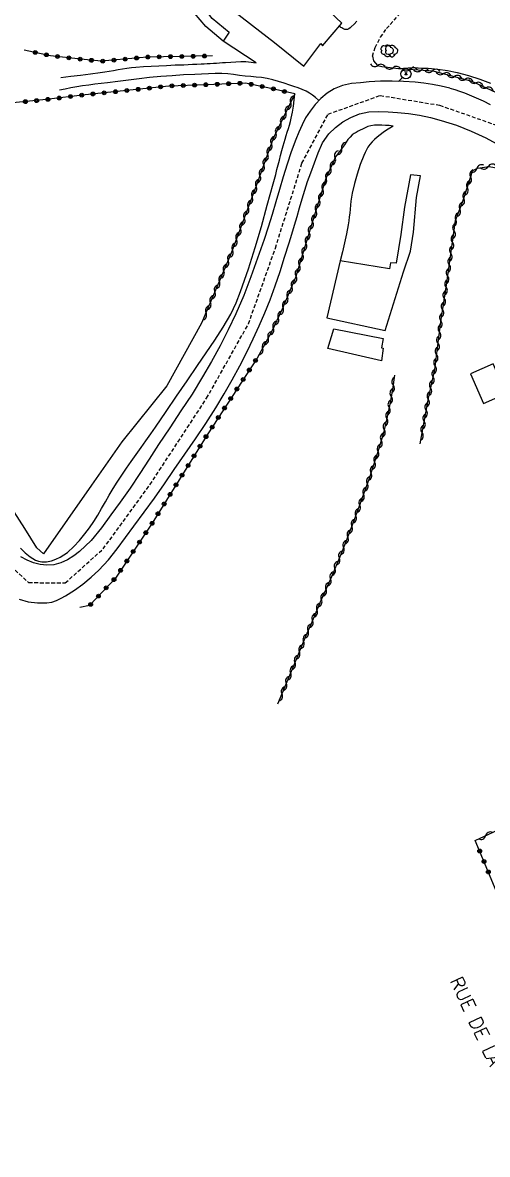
# Model space of a CAD drawing. Header units: millimetres. Extents: x 199000 to 200001, y 52999 to 53673.
# Drawn here: x 199819.5 to 199881, y 53007.8 to 53157.5 of the extents above; entities that cross this region are included whole.
import ezdxf
from ezdxf.enums import TextEntityAlignment as Align

# ---------------------------------------------------------------- set-up
doc = ezdxf.new("R2010")
doc.units = ezdxf.units.MM
doc.linetypes.add('DASHED', pattern=[0.75, 0.5, -0.25])
doc.layers.get('0').update_dxf_attribs({"linetype": 'CONTINUOUS'})
for name, color, linetype in [('W0001', 6, 'DASHED'), ('W0008', 7, 'CONTINUOUS'), ('W0017', 7, 'CONTINUOUS'), ('W0071', 7, 'CONTINUOUS'), ('W0104', 1, 'CONTINUOUS'), ('W0112', 1, 'DASHED'), ('W0211', 2, 'CONTINUOUS'), ('W0214', 2, 'CONTINUOUS'), ('W0300', 7, 'CONTINUOUS'), ('W0310', 3, 'CONTINUOUS'), ('W0322', 7, 'CONTINUOUS'), ('W0323', 7, 'CONTINUOUS'), ('W0473', 7, 'CONTINUOUS'), ('W0989', 7, 'CONTINUOUS')]:
    doc.layers.add(name, color=color, linetype=linetype)
doc.styles.get("Standard").update_dxf_attribs({"font": 'romans.shx', "width": 0.85})

# ---------------------------------------------------------------- blocks, each defined once
blk = doc.blocks.new('T473')
for p, q in [((-0.166667, 0.166667), (0.166667, -0.166667)), ((-0.166667, -0.166667), (0.166667, 0.166667)), ((0.500001, 0.500001), (1.000002, 1.000002)), ((-1.000002, -1.000002), (-0.500001, -0.500001))]:
    blk.add_line(p, q)
blk.add_ellipse((0, 0), major_axis=(0.471405, 0.471405), ratio=1, start_param=5.4977871438, end_param=11.780972451)
blk = doc.blocks.new('T300')
for p, q in [((-0.8, 0.51), (-0.86, 0.34)), ((-0.86, 0.34), (-0.86, 0.17)), ((-0.86, 0.17), (-0.74, 0.06)), ((-0.69, 0.63), (-0.8, 0.51)), ((-0.8, -0.06), (-0.74, 0.06)), ((-0.74, 0.06), (-0.69, 0.11)), ((-0.57, 0.69), (-0.69, 0.63)), ((-0.46, 0.69), (-0.57, 0.69)), ((-0.29, 0.63), (-0.46, 0.69)), ((-0.29, 0.63), (-0.17, 0.74)), ((-0.23, 0.57), (-0.29, 0.63)), ((-0.17, 0.74), (-0.06, 0.8)), ((-0.06, 0.8), (0.06, 0.8)), ((0.06, 0.8), (0.23, 0.74)), ((0.23, 0.74), (0.34, 0.63)), ((0.34, 0.63), (0.4, 0.51)), ((0.46, 0.46), (0.34, 0.46)), ((0.4, 0.51), (0.4, 0.46)), ((0.57, 0.4), (0.46, 0.46)), ((0.57, 0.4), (0.69, 0.29)), ((0.69, 0.29), (0.74, 0.17)), ((0.74, 0.06), (0.69, -0.17)), ((0.74, 0.17), (0.74, 0.06)), ((-0.8, -0.17), (-0.8, -0.06)), ((-0.8, -0.23), (-0.8, -0.17)), ((-0.74, -0.34), (-0.8, -0.23)), ((-0.69, -0.4), (-0.74, -0.34)), ((-0.51, -0.46), (-0.69, -0.4)), ((-0.4, -0.46), (-0.51, -0.46)), ((-0.4, -0.46), (-0.34, -0.46)), ((-0.34, -0.46), (-0.34, -0.4)), ((-0.34, -0.51), (-0.34, -0.46)), ((-0.29, -0.63), (-0.34, -0.51)), ((-0.17, -0.74), (-0.29, -0.63)), ((-0.06, -0.8), (-0.17, -0.74)), ((0.06, -0.8), (-0.06, -0.8)), ((0.17, -0.74), (0.06, -0.8)), ((0.23, -0.69), (0.17, -0.74)), ((0.29, -0.46), (0.23, -0.46)), ((0.29, -0.63), (0.23, -0.69)), ((0.46, -0.4), (0.29, -0.46)), ((0.34, -0.51), (0.29, -0.63)), ((0.34, -0.51), (0.34, -0.46)), ((0.57, -0.34), (0.46, -0.4)), ((0.63, -0.29), (0.57, -0.34)), ((0.69, -0.17), (0.63, -0.29))]:
    blk.add_line(p, q)
blk = doc.blocks.new('t323o')
at = {"color": 0, "linetype": 'Continuous'}
for radius in [0.25, 0.15]:
    blk.add_circle((0, 0), radius, dxfattribs=at)
blk = doc.blocks.new('t310o')
at = {"color": 0, "linetype": 'Continuous'}
for centre, start, end in [((-0.5, 0.38), 216.8699, 323.1304), ((0.5, -0.37), 36.8699, 143.1303)]:
    blk.add_arc(centre, 0.625, start, end, dxfattribs=at)
blk = doc.blocks.new('t322o')
at = {"color": 0, "linetype": 'Continuous'}
for radius in [0.25, 0.15]:
    blk.add_circle((0, 0), radius, dxfattribs=at)

msp = doc.modelspace()

# ---------------------------------------------------------------- linework, layer by layer
at = {"layer": 'W0001'}
msp.add_lwpolyline([(199814.14, 53089.13), (199820.34, 53083.42), (199825.19, 53083.37), (199830.19, 53087.87), (199836.39, 53096.36), (199843.88, 53107.79), (199849.42, 53117.63), (199852.98, 53127.65), (199856.49, 53138.86), (199859.95, 53145.36), (199866.83, 53147.83), (199874.7, 53146.54), (199882.53, 53143.79), (199890.32, 53138.11), (199898.64, 53130.02), (199905.69, 53121.61), (199910.57, 53112.73), (199915, 53103.72)], dxfattribs=at)
at = {"layer": 'W0008'}
for points in [[(199876.06, 53148.81), (199874.92, 53149.07), (199873.77, 53149.28), (199872.61, 53149.45), (199871.45, 53149.57), (199869.93, 53149.67), (199868.41, 53149.72), (199866.89, 53149.7), (199865.38, 53149.61), (199864.22, 53149.51), (199863.04, 53149.39), (199861.87, 53149.16), (199860.75, 53148.72), (199859.81, 53148.14), (199858.97, 53147.42), (199858.23, 53146.62), (199857.56, 53145.77), (199856.98, 53144.88), (199856.51, 53143.94), (199856.09, 53142.97), (199855.7, 53142), (199855.08, 53140.38), (199854.52, 53138.74), (199854, 53137.08), (199853.51, 53135.41), (199853.04, 53133.75), (199852.55, 53132.09), (199852.04, 53130.43), (199851.49, 53128.78), (199850.62, 53126.31), (199849.73, 53123.83), (199848.79, 53121.38), (199847.75, 53118.96), (199846.74, 53116.83), (199845.66, 53114.74), (199844.52, 53112.67), (199843.34, 53110.63), (199841.95, 53108.35), (199840.49, 53106.11), (199839, 53103.89), (199837.52, 53101.66), (199836.28, 53099.75), (199835.05, 53097.83), (199833.79, 53095.92), (199832.46, 53094.06), (199831.23, 53092.36), (199829.99, 53090.64), (199828.63, 53089), (199827.07, 53087.53), (199826.31, 53086.95), (199825.5, 53086.43), (199824.61, 53086.01), (199823.66, 53085.76), (199822.76, 53085.7), (199821.86, 53085.81), (199820.99, 53086.03), (199820.15, 53086.36), (199819.29, 53086.83)], [(199876.06, 53148.81), (199876.71, 53148.62), (199877.35, 53148.4), (199877.99, 53148.17), (199878.61, 53147.93), (199879.55, 53147.53), (199880.47, 53147.1), (199881.38, 53146.65)], [(199819.11, 53081.24), (199820.29, 53080.89), (199821.52, 53080.72), (199822.75, 53080.73), (199823.41, 53080.84), (199824.04, 53081.07), (199824.63, 53081.35), (199825.2, 53081.67), (199826.39, 53082.4), (199827.52, 53083.22), (199828.59, 53084.12), (199829.61, 53085.07), (199830.89, 53086.44), (199832.05, 53087.89), (199833.17, 53089.39), (199834.27, 53090.88), (199835.64, 53092.72), (199836.97, 53094.59), (199838.29, 53096.48), (199839.59, 53098.36), (199841, 53100.38), (199842.41, 53102.41), (199843.79, 53104.45), (199845.11, 53106.53), (199846.21, 53108.36), (199847.26, 53110.21), (199848.27, 53112.09), (199849.25, 53113.99), (199850.06, 53115.66), (199850.84, 53117.36), (199851.58, 53119.07), (199852.27, 53120.8), (199852.96, 53122.67), (199853.6, 53124.55), (199854.2, 53126.45), (199854.81, 53128.34), (199855.17, 53129.5), (199855.51, 53130.66), (199855.84, 53131.82), (199856.17, 53132.99), (199856.5, 53134.15), (199856.86, 53135.31), (199857.24, 53136.46), (199857.66, 53137.6), (199858.13, 53138.91), (199858.62, 53140.25), (199859.23, 53141.55), (199860.06, 53142.74), (199860.92, 53143.6), (199861.89, 53144.34), (199862.95, 53144.93), (199864.09, 53145.38), (199865.34, 53145.65), (199866.62, 53145.72), (199867.88, 53145.66), (199869.13, 53145.57), (199870.59, 53145.44), (199872.05, 53145.22), (199873.5, 53144.92), (199874.92, 53144.54), (199876.92, 53143.88), (199878.88, 53143.1), (199880.8, 53142.21), (199882.65, 53141.21)]]:
    msp.add_lwpolyline(points, dxfattribs=at)
at = {"layer": 'W0017'}
msp.add_lwpolyline([(199863.75, 53157.64), (199863.41, 53157.24), (199863.02, 53156.89), (199862.87, 53156.77), (199862.69, 53156.66), (199862.5, 53156.57), (199862.29, 53156.53), (199862.18, 53156.54), (199862.08, 53156.59), (199861.98, 53156.64), (199861.89, 53156.7), (199861.77, 53156.76), (199861.65, 53156.83), (199861.54, 53156.9), (199861.42, 53156.98)], dxfattribs=at)
at = {"layer": 'W0071'}
for points in [[(199850.43, 53152.14), (199846.08, 53155.03)], [(199824.62, 53150.2), (199825.92, 53150.36), (199827.21, 53150.52), (199828.51, 53150.7), (199829.8, 53150.87), (199830.4, 53150.96), (199830.99, 53151.05), (199831.58, 53151.15), (199832.17, 53151.25), (199832.76, 53151.34), (199833.35, 53151.43), (199833.94, 53151.51), (199834.54, 53151.58), (199835.54, 53151.66), (199836.55, 53151.72), (199837.56, 53151.76), (199838.57, 53151.81), (199839.14, 53151.83), (199839.71, 53151.86), (199840.29, 53151.88), (199840.86, 53151.9), (199841.43, 53151.92), (199842.01, 53151.95), (199842.58, 53151.97), (199843.15, 53152), (199843.56, 53152.02), (199843.96, 53152.05), (199844.37, 53152.07), (199844.78, 53152.1), (199845.18, 53152.12), (199845.59, 53152.15), (199845.99, 53152.17), (199846.4, 53152.19), (199847.07, 53152.24), (199847.74, 53152.28), (199848.41, 53152.31), (199849.08, 53152.31), (199849.42, 53152.29), (199849.76, 53152.25), (199850.1, 53152.2), (199850.43, 53152.14)], [(199858.66, 53147.22), (199858.29, 53147.55), (199857.89, 53147.86), (199857.48, 53148.14), (199857.04, 53148.39), (199856.52, 53148.63), (199855.97, 53148.84), (199855.42, 53149.01), (199854.88, 53149.19), (199854.13, 53149.44), (199853.39, 53149.68), (199852.63, 53149.89), (199851.87, 53150.07), (199851.15, 53150.19), (199850.43, 53150.27), (199849.71, 53150.33), (199849, 53150.4), (199848.22, 53150.49), (199847.45, 53150.58), (199846.68, 53150.67), (199845.9, 53150.72), (199845, 53150.73), (199844.11, 53150.71), (199843.21, 53150.66), (199842.32, 53150.62), (199840.82, 53150.54), (199839.32, 53150.44), (199837.83, 53150.33), (199836.33, 53150.2), (199834.94, 53150.05), (199833.54, 53149.87), (199832.15, 53149.69), (199830.76, 53149.51), (199829.94, 53149.41), (199829.11, 53149.31), (199828.29, 53149.21), (199827.47, 53149.09), (199826.7, 53148.96), (199825.94, 53148.82), (199825.17, 53148.67), (199824.41, 53148.51)]]:
    msp.add_lwpolyline(points, dxfattribs=at)
at = {"layer": 'W0104'}
for points in [[(199846.65, 53159.65), (199852.86, 53154.85), (199856.73, 53151.71), (199859, 53154.68), (199859.23, 53154.39), (199861.76, 53157.37), (199854.61, 53164.19), (199853.91, 53163.47), (199853.07, 53164.04), (199853.89, 53164.84), (199848.73, 53169.38), (199845.99, 53166.18), (199849.21, 53163.06)], [(199846.08, 53155.03), (199843.77, 53156.95), (199841.55, 53159.6), (199842.67, 53160.51), (199844.58, 53158.01), (199844.62, 53158.06), (199846.88, 53156.22)], [(199861.54, 53125.98), (199859.76, 53118.44), (199867.5, 53116.75), (199869.91, 53124.53), (199870.85, 53127.26), (199871.25, 53129.77), (199871.65, 53134.34), (199872.16, 53137.19), (199870.85, 53137.34), (199870.06, 53133.05), (199869.58, 53129.44), (199868.94, 53125.67), (199868.22, 53125.68), (199868.08, 53124.91)], [(199859.93, 53114.36), (199860.7, 53116.96), (199867.25, 53115.68), (199867.01, 53114.45), (199867.22, 53114.42), (199867, 53112.72)], [(199883.51, 53108.43), (199881.8, 53112.35), (199878.79, 53111.03), (199880.5, 53107.11)]]:
    msp.add_lwpolyline(points, close=True, dxfattribs=at)
at = {"layer": 'W0112'}
msp.add_lwpolyline([(199865.8, 53153.04), (199866.18, 53154.16), (199866.88, 53155.54), (199867.67, 53156.67), (199871.1, 53160.48), (199877.52, 53168.22), (199880.15, 53171)], dxfattribs=at)
at = {"layer": 'W0211'}
for points in [[(199868.55, 53143.78), (199868.29, 53143.81), (199868.04, 53143.84), (199867.79, 53143.85), (199867.53, 53143.87), (199867.05, 53143.89), (199866.57, 53143.91), (199866.08, 53143.9), (199865.59, 53143.83), (199865.22, 53143.72), (199864.87, 53143.57), (199864.52, 53143.39), (199864.18, 53143.22), (199863.92, 53143.09), (199863.65, 53142.95), (199863.4, 53142.8), (199863.15, 53142.63), (199862.85, 53142.33), (199862.56, 53142.01), (199862.32, 53141.67), (199862.1, 53141.3)], [(199843.21, 53117.7), (199838.63, 53109.44), (199832.68, 53102.03), (199828.64, 53096.28), (199822.29, 53087.22), (199821.44, 53088), (199819.83, 53090.55), (199816.71, 53095.47), (199812.77, 53101.36), (199808.27, 53107.42), (199806.33, 53109.44), (199805.08, 53110.81)]]:
    msp.add_lwpolyline(points, dxfattribs=at)
at = {"layer": 'W0214'}
for points in [[(199869.26, 53151.39), (199869.91, 53151.45), (199870.56, 53151.5), (199871.22, 53151.51), (199871.87, 53151.5), (199873.17, 53151.43), (199874.47, 53151.31), (199875.76, 53151.13), (199877.04, 53150.87), (199878.54, 53150.48), (199880, 53150), (199881.45, 53149.45)], [(199819.27, 53087.96), (199819.87, 53087.36), (199820.54, 53086.83), (199820.88, 53086.6), (199821.26, 53086.4), (199821.65, 53086.24), (199822.08, 53086.17), (199822.72, 53086.17), (199823.36, 53086.3), (199823.96, 53086.51), (199824.53, 53086.78), (199825.47, 53087.41), (199826.31, 53088.17), (199827.07, 53089), (199827.78, 53089.85), (199828.4, 53090.65), (199828.97, 53091.49), (199829.5, 53092.35), (199830, 53093.23), (199830.49, 53094.11), (199830.99, 53094.98), (199831.5, 53095.85), (199832.03, 53096.7), (199832.65, 53097.63), (199833.28, 53098.54), (199833.92, 53099.45), (199834.56, 53100.36), (199835.21, 53101.27), (199835.85, 53102.17), (199836.49, 53103.08), (199837.13, 53103.99), (199838.52, 53106.02), (199839.92, 53108.05), (199841.3, 53110.09), (199842.67, 53112.13), (199843.81, 53113.8), (199844.97, 53115.47), (199846.09, 53117.17), (199847.09, 53118.93), (199847.77, 53120.39), (199848.36, 53121.89), (199848.9, 53123.4), (199849.41, 53124.92), (199850.31, 53127.71), (199851.13, 53130.52), (199851.91, 53133.34), (199852.69, 53136.16), (199852.86, 53136.78), (199853.02, 53137.4), (199853.18, 53138.03), (199853.34, 53138.65), (199853.5, 53139.28), (199853.66, 53139.9), (199853.82, 53140.53), (199853.99, 53141.15), (199854.12, 53141.61), (199854.26, 53142.07), (199854.41, 53142.53), (199854.55, 53142.98), (199854.7, 53143.44), (199854.83, 53143.9), (199854.96, 53144.37), (199855.07, 53144.84), (199855.23, 53145.63), (199855.37, 53146.43), (199855.47, 53147.23), (199855.56, 53148.03)], [(199868.55, 53143.78), (199868.1, 53143.52), (199867.66, 53143.23), (199867.24, 53142.93), (199866.83, 53142.61), (199866.46, 53142.32), (199866.1, 53142.01), (199865.76, 53141.69), (199865.45, 53141.33), (199865.21, 53141), (199865.01, 53140.64), (199864.83, 53140.28), (199864.66, 53139.91), (199864.19, 53138.69), (199863.79, 53137.44), (199863.44, 53136.18), (199863.15, 53134.91), (199863.05, 53134.39), (199862.97, 53133.86), (199862.91, 53133.34), (199862.86, 53132.81), (199862.81, 53132.28), (199862.75, 53131.76), (199862.69, 53131.23), (199862.61, 53130.71), (199862.38, 53129.52), (199862.13, 53128.33), (199861.85, 53127.15), (199861.54, 53125.98)]]:
    msp.add_lwpolyline(points, dxfattribs=at)
at = {"layer": 'W0310'}
for points in [[(199865.8, 53153.04), (199865.96, 53152.42), (199866.49, 53151.81), (199867.06, 53151.68)], [(199867.06, 53151.68), (199869.26, 53151.39)], [(199869.26, 53151.39), (199873.82, 53151.07), (199878.98, 53149.74), (199882.83, 53147.93), (199887.8, 53144.97), (199892.54, 53141.44), (199896.72, 53138.06), (199900.05, 53134.38), (199902.27, 53131.48), (199904.22, 53129.07)], [(199855.56, 53148.03), (199852.68, 53142.12), (199850.45, 53135.89), (199847.15, 53126.96), (199843.21, 53117.7)], [(199862.1, 53141.3), (199860.92, 53139.71), (199859.67, 53136.83), (199857.9, 53131.18), (199855.64, 53123.75), (199853.85, 53119.47), (199852.47, 53116.58), (199850.56, 53113.11)], [(199872.11, 53101.77), (199873.22, 53107.82), (199874.05, 53111.59), (199874.85, 53117.93), (199875.59, 53122.76), (199876.81, 53131.3), (199877.74, 53133.7), (199878.54, 53136.14), (199879.07, 53137.83), (199879.19, 53137.96), (199879.7, 53138.2), (199881.27, 53138.44), (199883.43, 53138.02), (199885.74, 53137.13), (199887.72, 53136.1), (199890.09, 53133.75), (199894.81, 53128.64), (199899.22, 53123.89)], [(199868.75, 53110.86), (199868.45, 53108.94), (199868.11, 53107.02), (199867.71, 53105.12), (199867.26, 53103.23), (199866.84, 53101.7), (199866.37, 53100.18), (199865.87, 53098.67), (199865.36, 53097.16), (199864.64, 53095.1), (199863.9, 53093.04), (199863.14, 53090.99), (199862.35, 53088.95), (199861.71, 53087.36), (199861.05, 53085.77), (199860.38, 53084.18), (199859.69, 53082.61), (199859.01, 53081.03), (199858.33, 53079.45), (199857.65, 53077.87), (199856.98, 53076.28), (199855.41, 53072.5), (199853.85, 53068.72), (199853.27, 53067.32)], [(199879.42, 53049.31), (199896.16, 53057.05)]]:
    msp.add_lwpolyline(points, dxfattribs=at)
at = {"layer": 'W0322'}
msp.add_lwpolyline([(199850.56, 53113.11), (199844.04, 53103.1), (199836.69, 53091.29), (199831.81, 53084.01), (199828.41, 53080.39), (199827.13, 53080.12)], dxfattribs=at)
at = {"layer": 'W0323'}
for points in [[(199844.67, 53153.06), (199836.01, 53152.9), (199829.94, 53152.35), (199827.23, 53152.62), (199823.22, 53153.09), (199819.76, 53153.84)], [(199855.56, 53148.03), (199852.61, 53148.72), (199849.02, 53149.47), (199843.8, 53149.25), (199838.87, 53149.08), (199833.71, 53148.52), (199827.82, 53147.93), (199822.65, 53147.28), (199812.45, 53146.29)], [(199885.25, 53035.27), (199879.42, 53049.31)]]:
    msp.add_lwpolyline(points, dxfattribs=at)

# ---------------------------------------------------------------- block references
at = {"layer": 'W0300'}
for p in [(199867.8, 53153.72), (199868.39, 53153.7)]:
    msp.add_blockref('T300', p, dxfattribs=at)
at = {"layer": 'W0310'}
for p, rotation in [((199866.53, 53151.8), 347.2388848368826), ((199868.55, 53151.48), 352.4360791413664), ((199870.76, 53151.28), 355.9733212058902), ((199872.25, 53151.18), 355.9733212058902), ((199873.75, 53151.07), 355.9733212058902), ((199875.2, 53150.71), 345.6063148217073), ((199876.66, 53150.34), 345.6063148217073), ((199878.11, 53149.97), 345.6063148217073), ((199879.53, 53149.49), 334.8382972551199), ((199880.88, 53148.85), 334.8382972551199), ((199855, 53146.89), 244.0350459053418), ((199854.34, 53145.54), 244.0350459053418), ((199853.69, 53144.19), 244.0350459053418), ((199853.03, 53142.84), 244.0350459053418), ((199852.44, 53141.46), 250.3537537461572), ((199861.74, 53140.81), 233.604614676831), ((199851.94, 53140.05), 250.3537537461572), ((199860.87, 53139.59), 246.559595965327), ((199850.93, 53137.22), 250.3537537461572), ((199851.43, 53138.64), 250.3537537461572), ((199860.28, 53138.21), 246.559595965327), ((199879.63, 53138.17), 25.0479413670624), ((199881.11, 53138.42), 8.623186677419222), ((199850.42, 53135.81), 249.6776988609255), ((199859.68, 53136.84), 246.559595965327), ((199878.82, 53137.04), 72.69795740687528), ((199849.9, 53134.41), 249.6776988609255), ((199859.23, 53135.41), 252.5530752224449), ((199878.37, 53135.61), 71.8762076219268), ((199849.38, 53133), 249.6776988609255), ((199858.78, 53133.98), 252.5530752224449), ((199877.38, 53132.78), 68.84410282282286), ((199877.9, 53134.19), 71.8762076219268), ((199848.86, 53131.59), 249.6776988609255), ((199858.33, 53132.55), 252.5530752224449), ((199876.84, 53131.38), 68.84410282282286), ((199848.34, 53130.19), 249.6776988609255), ((199857.88, 53131.11), 253.1007256687184), ((199876.61, 53129.9), 81.85393808042056), ((199847.82, 53128.78), 249.6776988609255), ((199857.01, 53128.24), 253.1007256687184), ((199857.44, 53129.68), 253.1007256687184), ((199876.4, 53128.41), 81.85393808042056), ((199847.3, 53127.37), 249.6776988609255), ((199856.57, 53126.81), 253.1007256687184), ((199876.19, 53126.93), 81.85393808042056), ((199846.73, 53125.98), 246.9591786659528), ((199856.14, 53125.37), 253.1007256687184), ((199875.98, 53125.44), 81.85393808042056), ((199846.14, 53124.6), 246.9591786659528), ((199855.7, 53123.94), 253.1007256687184), ((199875.76, 53123.96), 81.85393808042056), ((199845.56, 53123.22), 246.9591786659528), ((199855.14, 53122.55), 247.2879723765202), ((199875.55, 53122.47), 81.31975841012239), ((199844.97, 53121.84), 246.9591786659528), ((199854.56, 53121.16), 247.2879723765202), ((199875.32, 53120.99), 81.31975841012239), ((199844.38, 53120.46), 246.9591786659528), ((199853.98, 53119.78), 247.2879723765202), ((199875.09, 53119.51), 81.31975841012239), ((199843.8, 53119.08), 246.9591786659528), ((199853.35, 53118.42), 244.4997142534949), ((199874.87, 53118.03), 81.31975841012239), ((199852.7, 53117.07), 244.4997142534949), ((199874.68, 53116.54), 82.78044542251315), ((199852.01, 53115.74), 241.1505447151567), ((199874.49, 53115.05), 82.78044542251315), ((199851.28, 53114.42), 241.1505447151567), ((199874.3, 53113.56), 82.78044542251315), ((199874.11, 53112.07), 82.78044542251315), ((199873.83, 53110.6), 77.62915583571242), ((199868.54, 53109.53), 261.3483421770212), ((199873.51, 53109.14), 77.62915583571242), ((199868.29, 53108.05), 259.7592522118879), ((199873.2, 53107.67), 79.55939166447067), ((199868.01, 53106.58), 258.1701608898354), ((199872.92, 53106.19), 79.55939166447067), ((199867.71, 53105.11), 256.5810682125125), ((199872.65, 53104.72), 79.55939166447067), ((199867.36, 53103.65), 256.5810682125125), ((199872.38, 53103.24), 79.55939166447067), ((199866.98, 53102.2), 254.6891191397133), ((199866.55, 53100.76), 252.8035804157459), ((199866.09, 53099.33), 251.6648776650416), ((199865.61, 53097.91), 251.2741395038879), ((199865.13, 53096.49), 250.8956052720021), ((199864.63, 53095.08), 250.2135351262174), ((199864.13, 53093.66), 250.2135351262174), ((199863.08, 53090.85), 248.8106899256574), ((199863.61, 53092.26), 249.518563275272), ((199862.54, 53089.45), 248.8106899256574), ((199861.99, 53088.06), 248.1105043043099), ((199861.42, 53086.67), 247.4855170768148), ((199860.84, 53085.29), 247.0106222519049), ((199860.26, 53083.91), 246.6858388274419), ((199859.66, 53082.53), 246.548517715287), ((199859.06, 53081.15), 246.548517715287), ((199858.47, 53079.78), 246.5986911420692), ((199857.88, 53078.4), 246.7990615175693), ((199857.29, 53077.02), 247.1496208172712), ((199856.71, 53075.63), 247.421426890853), ((199856.14, 53074.25), 247.421426890853), ((199854.99, 53071.48), 247.5639547903287), ((199855.56, 53072.86), 247.421426890853), ((199854.41, 53070.09), 247.5639547903287), ((199853.84, 53068.7), 247.7346925646249), ((199880.78, 53049.94), 24.82959906513612)]:
    msp.add_blockref('t310o', p, dxfattribs=dict(at, rotation=rotation))
at = {"layer": 'W0322'}
for p, rotation in [((199850.35, 53112.78), 236.9216600026768), ((199849.53, 53111.52), 236.9216600026768), ((199848.71, 53110.27), 236.9216600026768), ((199847.89, 53109.01), 236.9216600026768), ((199846.25, 53106.5), 236.9216600026768), ((199847.07, 53107.75), 236.9216600026768), ((199845.43, 53105.24), 236.9216600026768), ((199844.62, 53103.98), 236.9216600026768), ((199843.8, 53102.72), 238.1068756658752), ((199843.01, 53101.45), 238.1068756658752), ((199842.22, 53100.17), 238.1068756658752), ((199840.63, 53097.63), 238.1068756658752), ((199841.43, 53098.9), 238.1068756658752), ((199839.84, 53096.35), 238.1068756658752), ((199839.05, 53095.08), 238.1068756658752), ((199838.26, 53093.81), 238.1068756658752), ((199837.46, 53092.53), 238.1068756658752), ((199835.84, 53090.01), 236.1848643783236), ((199836.67, 53091.26), 236.1848643783236), ((199835, 53088.77), 236.1848643783236), ((199834.17, 53087.52), 236.1848643783236), ((199833.33, 53086.27), 236.1848643783236), ((199832.5, 53085.03), 236.1848643783236), ((199830.6, 53082.72), 226.7287897001847), ((199831.63, 53083.81), 226.7287897001847), ((199829.57, 53081.63), 226.7287897001847), ((199828.54, 53080.53), 226.7287897001847)]:
    msp.add_blockref('t322o', p, dxfattribs=dict(at, rotation=rotation))
at = {"layer": 'W0323'}
for p, rotation in [((199821.22, 53153.52), 167.7324787342041), ((199822.69, 53153.21), 167.7324787342041), ((199824.17, 53152.98), 173.2710919629052), ((199839.11, 53152.96), 181.0126318736972), ((199840.61, 53152.99), 181.0126318736972), ((199842.11, 53153.01), 181.0126318736972), ((199843.61, 53153.04), 181.0126318736972), ((199825.66, 53152.8), 173.2710919629052), ((199827.15, 53152.63), 173.2710919629052), ((199828.64, 53152.48), 174.3165909894703), ((199830.14, 53152.36), 185.255740579887), ((199831.63, 53152.5), 185.255740579887), ((199833.12, 53152.64), 185.255740579887), ((199834.62, 53152.78), 185.255740579887), ((199836.11, 53152.91), 181.0126318736972), ((199837.61, 53152.93), 181.0126318736972), ((199833.33, 53148.48), 185.7462086737557), ((199834.82, 53148.64), 186.2208460081663), ((199836.31, 53148.8), 186.2208460081663), ((199837.8, 53148.96), 186.2208460081663), ((199839.3, 53149.1), 181.9420772538332), ((199840.8, 53149.15), 181.9420772538332), ((199842.3, 53149.2), 181.9420772538332), ((199843.79, 53149.25), 181.9420772538332), ((199845.29, 53149.31), 182.4338524783882), ((199846.79, 53149.38), 182.4338524783882), ((199848.29, 53149.44), 182.4338524783882), ((199849.77, 53149.31), 168.2336225413899), ((199851.24, 53149.01), 168.2336225413899), ((199852.71, 53148.7), 166.8137117576847), ((199819.91, 53147.01), 185.5449394160437), ((199821.4, 53147.15), 185.5449394160437), ((199822.9, 53147.31), 187.1673696131803), ((199824.38, 53147.49), 187.1673696131803), ((199825.87, 53147.68), 187.1673696131803), ((199827.36, 53147.87), 187.1673696131803), ((199828.85, 53148.03), 185.7462086737557), ((199830.34, 53148.18), 185.7462086737557), ((199831.84, 53148.33), 185.7462086737557), ((199854.17, 53148.36), 166.8137117576847), ((199880, 53047.92), 112.5569252081608), ((199880.57, 53046.54), 112.5569252081608), ((199881.15, 53045.15), 112.5569252081608)]:
    msp.add_blockref('t323o', p, dxfattribs=dict(at, rotation=rotation))
at = {"layer": 'W0473'}
msp.add_blockref('T473', (199870.25, 53150.68), dxfattribs=at)

# ---------------------------------------------------------------- texts
at = {"layer": 'W0989'}
msp.add_text('RUE DE LA GERNELLE', height=1.75, rotation=295.0191, dxfattribs=at).set_placement((199882.2, 53019.6), align=Align.MIDDLE_CENTER)

doc.saveas('drawing.dxf')
